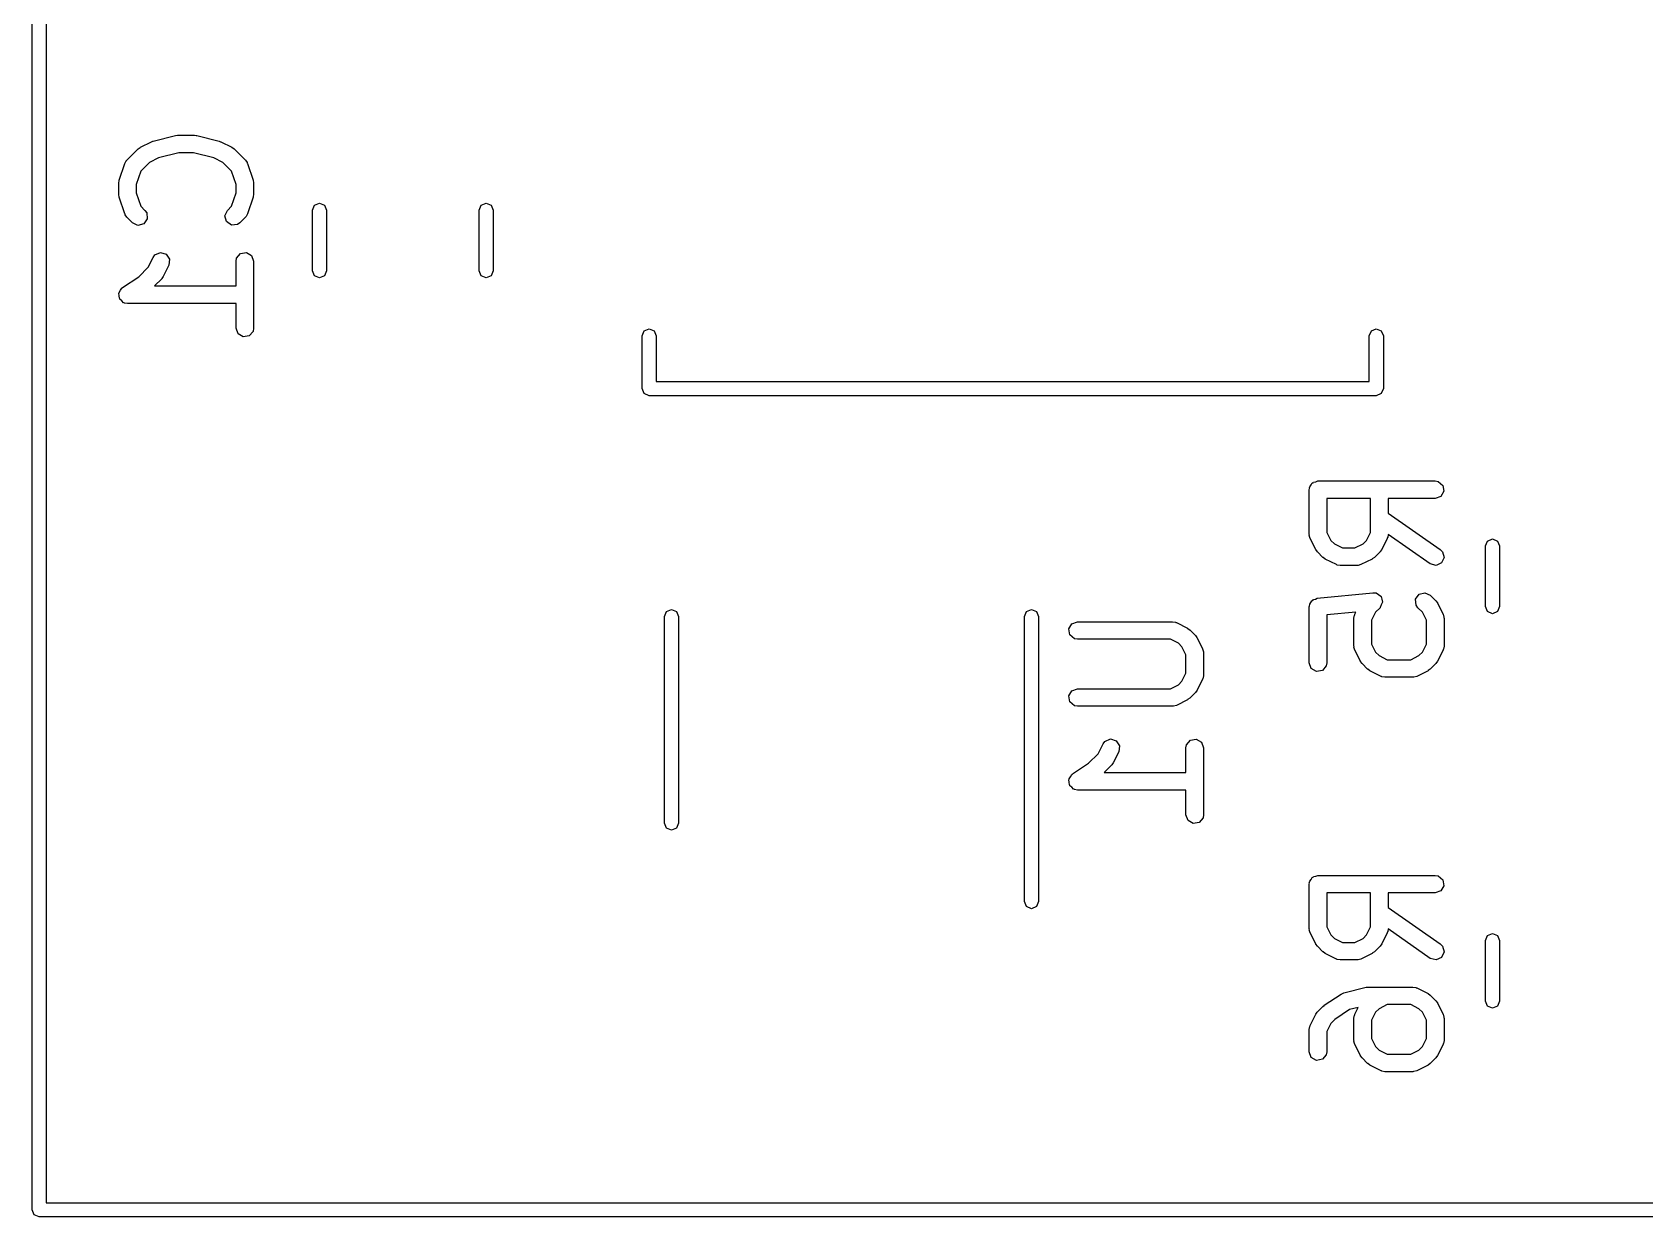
# Model space of a CAD drawing. Extents: x 0.12 to 2.06, y 0.7 to 2.56.
# Drawn here: x 0.651 to 1.192, y 0.911 to 1.309 of the extents above; entities that cross this region are included whole.
import ezdxf

# ---------------------------------------------------------------- set-up
doc = ezdxf.new("R2010")
doc.units = 0
doc.header["$MEASUREMENT"] = 0
doc.layers.add('BLACK', color=7, linetype='CONTINUOUS')

msp = doc.modelspace()

# ---------------------------------------------------------------- linework, layer by layer
at = {"layer": 'BLACK', "linetype": 'CONTINUOUS'}
for p, q in [((0.651181, 0.913386), (0.651181, 1.46063)), ((0.655906, 1.45827), (0.655906, 0.915748)), ((0.691706, 1.272), (0.691822, 1.27208)), ((0.691822, 1.27208), (0.699321, 1.27396)), ((0.699321, 1.27396), (0.699909, 1.274)), ((0.699909, 1.274), (0.700037, 1.27404)), ((0.700037, 1.27404), (0.705662, 1.27404)), ((0.705662, 1.27404), (0.706242, 1.27394)), ((0.706242, 1.27394), (0.706378, 1.27396)), ((0.706378, 1.27396), (0.713877, 1.27208)), ((0.713877, 1.27208), (0.714342, 1.27187)), ((0.682951, 1.26568), (0.686701, 1.26943)), ((0.686701, 1.26943), (0.687424, 1.26994)), ((0.687424, 1.26994), (0.687468, 1.26998)), ((0.687468, 1.26998), (0.691218, 1.27186)), ((0.691218, 1.27186), (0.691706, 1.272)), ((0.700401, 1.26814), (0.693569, 1.26643)), ((0.705298, 1.26814), (0.700401, 1.26814)), ((0.71213, 1.26643), (0.705298, 1.26814)), ((0.714342, 1.27187), (0.714481, 1.27186)), ((0.714481, 1.27186), (0.718231, 1.26998)), ((0.718231, 1.26998), (0.71894, 1.26946)), ((0.71894, 1.26946), (0.718998, 1.26943)), ((0.718998, 1.26943), (0.722748, 1.26568)), ((0.680363, 1.2589), (0.682238, 1.26453)), ((0.682238, 1.26453), (0.682726, 1.26543)), ((0.682726, 1.26543), (0.682877, 1.26552)), ((0.682877, 1.26552), (0.682951, 1.26568)), ((0.68762, 1.262), (0.686117, 1.25749)), ((0.690538, 1.26491), (0.68762, 1.262)), ((0.693569, 1.26643), (0.690538, 1.26491)), ((0.715161, 1.26491), (0.71213, 1.26643)), ((0.718079, 1.262), (0.715161, 1.26491)), ((0.719582, 1.25749), (0.718079, 1.262)), ((0.722748, 1.26568), (0.723336, 1.26484)), ((0.723336, 1.26484), (0.723351, 1.26466)), ((0.723351, 1.26466), (0.723461, 1.26453)), ((0.723461, 1.26453), (0.725336, 1.2589)), ((0.680212, 1.25797), (0.680365, 1.25884)), ((0.680212, 1.25422), (0.680212, 1.25797)), ((0.680365, 1.25884), (0.680363, 1.2589)), ((0.686117, 1.25749), (0.686117, 1.2547)), ((0.719582, 1.2547), (0.719582, 1.25749)), ((0.725336, 1.2589), (0.725465, 1.25803)), ((0.725465, 1.25803), (0.725487, 1.25797)), ((0.725487, 1.25797), (0.725487, 1.25422)), ((0.680234, 1.25416), (0.680212, 1.25422)), ((0.680363, 1.25328), (0.680234, 1.25416)), ((0.682238, 1.24766), (0.680363, 1.25328)), ((0.686117, 1.2547), (0.68762, 1.25019)), ((0.718079, 1.25019), (0.719582, 1.2547)), ((0.725336, 1.25328), (0.723461, 1.24766)), ((0.725487, 1.25422), (0.725334, 1.25335)), ((0.725334, 1.25335), (0.725336, 1.25328)), ((0.745276, 1.24886), (0.745967, 1.25053)), ((0.745967, 1.25053), (0.747638, 1.25122)), ((0.747638, 1.25122), (0.749308, 1.25053)), ((0.749308, 1.25053), (0.75, 1.24886)), ((0.801181, 1.24886), (0.801873, 1.25053)), ((0.801873, 1.25053), (0.803543, 1.25122)), ((0.803543, 1.25122), (0.805214, 1.25053)), ((0.805214, 1.25053), (0.805906, 1.24886)), ((0.682348, 1.24752), (0.682238, 1.24766)), ((0.682363, 1.24735), (0.682348, 1.24752)), ((0.682951, 1.24651), (0.682363, 1.24735)), ((0.684826, 1.24463), (0.682951, 1.24651)), ((0.68762, 1.25019), (0.689002, 1.24881)), ((0.689766, 1.24595), (0.688608, 1.2443)), ((0.689002, 1.24881), (0.68959, 1.24797)), ((0.68959, 1.24797), (0.689766, 1.24595)), ((0.715844, 1.24698), (0.716697, 1.24881)), ((0.716366, 1.24503), (0.715844, 1.24698)), ((0.718021, 1.24387), (0.716366, 1.24503)), ((0.716697, 1.24881), (0.718079, 1.25019)), ((0.722748, 1.24651), (0.720873, 1.24463)), ((0.722822, 1.24667), (0.722748, 1.24651)), ((0.722973, 1.24676), (0.722822, 1.24667)), ((0.723461, 1.24766), (0.722973, 1.24676)), ((0.745276, 1.2285), (0.745276, 1.24886)), ((0.75, 1.24886), (0.75, 1.2285)), ((0.801181, 1.2285), (0.801181, 1.24886)), ((0.805906, 1.24886), (0.805906, 1.2285)), ((0.686657, 1.24378), (0.684826, 1.24463)), ((0.688608, 1.2443), (0.686657, 1.24378)), ((0.720033, 1.24404), (0.718021, 1.24387)), ((0.720873, 1.24463), (0.720033, 1.24404)), ((0.692383, 1.23387), (0.694236, 1.23467)), ((0.694236, 1.23467), (0.696172, 1.23409)), ((0.71976, 1.23273), (0.721058, 1.23428)), ((0.721058, 1.23428), (0.723047, 1.23463)), ((0.723047, 1.23463), (0.724797, 1.23362)), ((0.686908, 1.22652), (0.690112, 1.22972)), ((0.690112, 1.22972), (0.691772, 1.23304)), ((0.691772, 1.23304), (0.692383, 1.23387)), ((0.697054, 1.2304), (0.695179, 1.22665)), ((0.696172, 1.23409), (0.697285, 1.23241)), ((0.697285, 1.23241), (0.697054, 1.2304)), ((0.719582, 1.23172), (0.71976, 1.23273)), ((0.719582, 1.22343), (0.719582, 1.23172)), ((0.724797, 1.23362), (0.725487, 1.23172)), ((0.725487, 1.23172), (0.725487, 1.20922)), ((0.681527, 1.22293), (0.686908, 1.22652)), ((0.694626, 1.22588), (0.692168, 1.22343)), ((0.692168, 1.22343), (0.719582, 1.22343)), ((0.694654, 1.22594), (0.694626, 1.22588)), ((0.695179, 1.22665), (0.694654, 1.22594)), ((0.745967, 1.22683), (0.745276, 1.2285)), ((0.747638, 1.22614), (0.745967, 1.22683)), ((0.749308, 1.22683), (0.747638, 1.22614)), ((0.75, 1.2285), (0.749308, 1.22683)), ((0.801873, 1.22683), (0.801181, 1.2285)), ((0.803543, 1.22614), (0.801873, 1.22683)), ((0.805214, 1.22683), (0.803543, 1.22614)), ((0.805906, 1.2285), (0.805214, 1.22683)), ((0.680257, 1.22099), (0.680342, 1.22113)), ((0.680405, 1.22014), (0.680257, 1.22099)), ((0.680331, 1.2213), (0.680838, 1.22199)), ((0.680342, 1.22113), (0.680331, 1.2213)), ((0.680461, 1.21929), (0.680405, 1.22014)), ((0.680578, 1.21916), (0.680461, 1.21929)), ((0.680607, 1.219), (0.680578, 1.21916)), ((0.681264, 1.21845), (0.680607, 1.219)), ((0.680838, 1.22199), (0.681267, 1.22273)), ((0.681856, 1.21783), (0.681264, 1.21845)), ((0.681267, 1.22273), (0.681426, 1.22279)), ((0.681426, 1.22279), (0.681527, 1.22293)), ((0.682025, 1.21781), (0.681856, 1.21783)), ((0.682155, 1.2177), (0.682025, 1.21781)), ((0.683165, 1.21752), (0.682155, 1.2177)), ((0.719582, 1.21752), (0.683165, 1.21752)), ((0.719582, 1.20922), (0.719582, 1.21752)), ((0.720273, 1.20733), (0.719582, 1.20922)), ((0.722022, 1.20632), (0.720273, 1.20733)), ((0.725309, 1.20821), (0.724011, 1.20667)), ((0.725487, 1.20922), (0.725309, 1.20821)), ((0.855906, 1.20669), (0.856597, 1.20836)), ((0.856597, 1.20836), (0.858268, 1.20906)), ((0.858268, 1.20906), (0.859938, 1.20836)), ((0.859938, 1.20836), (0.86063, 1.20669)), ((1.1, 1.20669), (1.10069, 1.20836)), ((1.10069, 1.20836), (1.10236, 1.20906)), ((1.10236, 1.20906), (1.10403, 1.20836)), ((1.10403, 1.20836), (1.10472, 1.20669)), ((0.724011, 1.20667), (0.722022, 1.20632)), ((0.855906, 1.18898), (0.855906, 1.20669)), ((0.86063, 1.20669), (0.86063, 1.19134)), ((1.1, 1.19134), (1.1, 1.20669)), ((1.10472, 1.20669), (1.10472, 1.18898)), ((0.86063, 1.19134), (1.1, 1.19134)), ((0.856597, 1.18731), (0.855906, 1.18898)), ((0.858268, 1.18661), (0.856597, 1.18731)), ((1.10236, 1.18661), (0.858268, 1.18661)), ((1.10403, 1.18731), (1.10236, 1.18661)), ((1.10472, 1.18898), (1.10403, 1.18731)), ((1.07982, 1.15504), (1.07989, 1.15543)), ((1.07982, 1.14004), (1.07982, 1.15504)), ((1.07986, 1.15556), (1.07993, 1.15567)), ((1.07989, 1.15543), (1.07986, 1.15556)), ((1.07993, 1.15567), (1.08, 1.15605)), ((1.08, 1.15605), (1.08049, 1.15664)), ((1.08049, 1.15664), (1.08087, 1.15731)), ((1.08087, 1.15731), (1.08112, 1.1574)), ((1.08112, 1.1574), (1.08129, 1.1576)), ((1.08129, 1.1576), (1.08205, 1.15773)), ((1.08205, 1.15773), (1.08277, 1.158)), ((1.08277, 1.158), (1.12214, 1.158)), ((1.12214, 1.158), (1.12315, 1.15782)), ((1.12315, 1.15782), (1.1247, 1.15652)), ((1.12505, 1.15453), (1.12404, 1.15278)), ((1.1247, 1.15652), (1.12505, 1.15453)), ((1.08572, 1.15209), (1.08572, 1.14074)), ((1.10044, 1.15209), (1.08572, 1.15209)), ((1.10044, 1.14074), (1.10044, 1.15209)), ((1.12214, 1.15209), (1.10635, 1.15209)), ((1.10635, 1.15209), (1.10635, 1.14721)), ((1.12404, 1.15278), (1.12214, 1.15209)), ((1.10635, 1.14721), (1.12383, 1.13496)), ((1.07988, 1.13988), (1.07982, 1.14004)), ((1.07984, 1.13971), (1.07988, 1.13988)), ((1.08013, 1.13872), (1.07984, 1.13971)), ((1.082, 1.13497), (1.08013, 1.13872)), ((1.08572, 1.14074), (1.08707, 1.13804)), ((1.08707, 1.13804), (1.08827, 1.13685)), ((1.08827, 1.13685), (1.09097, 1.1355)), ((1.0952, 1.1355), (1.09789, 1.13685)), ((1.09789, 1.13685), (1.09909, 1.13804)), ((1.09909, 1.13804), (1.10044, 1.14074)), ((1.10603, 1.13872), (1.10416, 1.13497)), ((1.10605, 1.1389), (1.10603, 1.13872)), ((1.10617, 1.13904), (1.10605, 1.1389)), ((1.10634, 1.14), (1.10617, 1.13904)), ((1.12045, 1.13013), (1.10634, 1.14)), ((1.13898, 1.13616), (1.13967, 1.13783)), ((1.13967, 1.13783), (1.14134, 1.13853)), ((1.14134, 1.13853), (1.14301, 1.13783)), ((1.14301, 1.13783), (1.1437, 1.13616)), ((1.08205, 1.13493), (1.082, 1.13497)), ((1.08256, 1.13421), (1.08205, 1.13493)), ((1.08443, 1.13233), (1.08256, 1.13421)), ((1.08449, 1.13231), (1.08443, 1.13233)), ((1.0852, 1.13178), (1.08449, 1.13231)), ((1.08895, 1.1299), (1.0852, 1.13178)), ((1.09097, 1.1355), (1.0952, 1.1355)), ((1.10096, 1.13178), (1.09721, 1.1299)), ((1.10101, 1.13183), (1.10096, 1.13178)), ((1.10173, 1.13233), (1.10101, 1.13183)), ((1.10361, 1.13421), (1.10173, 1.13233)), ((1.10363, 1.13427), (1.10361, 1.13421)), ((1.10416, 1.13497), (1.10363, 1.13427)), ((1.12383, 1.13496), (1.12456, 1.13424)), ((1.12508, 1.13229), (1.12423, 1.13046)), ((1.12456, 1.13424), (1.12508, 1.13229)), ((1.13898, 1.1158), (1.13898, 1.13616)), ((1.1437, 1.13616), (1.1437, 1.1158)), ((1.08912, 1.12988), (1.08895, 1.1299)), ((1.08926, 1.12977), (1.08912, 1.12988)), ((1.09027, 1.12959), (1.08926, 1.12977)), ((1.09589, 1.12959), (1.09027, 1.12959)), ((1.09606, 1.12965), (1.09589, 1.12959)), ((1.09623, 1.12961), (1.09606, 1.12965)), ((1.09721, 1.1299), (1.09623, 1.12961)), ((1.1224, 1.1296), (1.12045, 1.13013)), ((1.12423, 1.13046), (1.1224, 1.1296)), ((1.08248, 1.11861), (1.10122, 1.12049)), ((1.10122, 1.12049), (1.10225, 1.12041)), ((1.1167, 1.11997), (1.11865, 1.12049)), ((1.11865, 1.12049), (1.12048, 1.11964)), ((1.07982, 1.11567), (1.07985, 1.11583)), ((1.07982, 1.09693), (1.07982, 1.11567)), ((1.07983, 1.11589), (1.07988, 1.11601)), ((1.07985, 1.11583), (1.07983, 1.11589)), ((1.07988, 1.11601), (1.08, 1.11668)), ((1.08, 1.11668), (1.0804, 1.11716)), ((1.0804, 1.11716), (1.08066, 1.11773)), ((1.08066, 1.11773), (1.08103, 1.11791)), ((1.08103, 1.11791), (1.08129, 1.11823)), ((1.08129, 1.11823), (1.08191, 1.11834)), ((1.08191, 1.11834), (1.08248, 1.11861)), ((1.10361, 1.11546), (1.10207, 1.11392)), ((1.10225, 1.12041), (1.10226, 1.1204)), ((1.10226, 1.1204), (1.10228, 1.1204)), ((1.10228, 1.1204), (1.10309, 1.11983)), ((1.10309, 1.11983), (1.10392, 1.11927)), ((1.10363, 1.11549), (1.10361, 1.11548)), ((1.10361, 1.11548), (1.10361, 1.11546)), ((1.10404, 1.11639), (1.10363, 1.11549)), ((1.10392, 1.11927), (1.10392, 1.11925)), ((1.10392, 1.11925), (1.10394, 1.11924)), ((1.10394, 1.11924), (1.10419, 1.11828)), ((1.10446, 1.11729), (1.10404, 1.11639)), ((1.10419, 1.11828), (1.10446, 1.11733)), ((1.10446, 1.11733), (1.10445, 1.11731)), ((1.10445, 1.11731), (1.10446, 1.11729)), ((1.11554, 1.11831), (1.1167, 1.11997)), ((1.11572, 1.1163), (1.11554, 1.11831)), ((1.1163, 1.11546), (1.11572, 1.1163)), ((1.11784, 1.11392), (1.1163, 1.11546)), ((1.12048, 1.11964), (1.12235, 1.11776)), ((1.12235, 1.11776), (1.12286, 1.11704)), ((1.12286, 1.11704), (1.12291, 1.11699)), ((1.12291, 1.11699), (1.12478, 1.11324)), ((1.13967, 1.11413), (1.13898, 1.1158)), ((1.1437, 1.1158), (1.14301, 1.11413)), ((0.863372, 1.11245), (0.864064, 1.11413)), ((0.863372, 1.04316), (0.863372, 1.11245)), ((0.864064, 1.11413), (0.865735, 1.11482)), ((0.865735, 1.11482), (0.867405, 1.11413)), ((0.867405, 1.11413), (0.868097, 1.11245)), ((0.868097, 1.11245), (0.868097, 1.04316)), ((0.984239, 1.11245), (0.98493, 1.11413)), ((0.984239, 1.01679), (0.984239, 1.11245)), ((0.98493, 1.11413), (0.986601, 1.11482)), ((0.986601, 1.11482), (0.988271, 1.11413)), ((0.988271, 1.11413), (0.988963, 1.11245)), ((0.988963, 1.11245), (0.988963, 1.01679)), ((0.999141, 1.10832), (1.00015, 1.11007)), ((1.00015, 1.11007), (1.00205, 1.11076)), ((1.00205, 1.11076), (1.03392, 1.11076)), ((1.03392, 1.11076), (1.03493, 1.11058)), ((1.03493, 1.11058), (1.03506, 1.11047)), ((1.03506, 1.11047), (1.03524, 1.11045)), ((1.03524, 1.11045), (1.03899, 1.10857)), ((1.09549, 1.11398), (1.08572, 1.113)), ((1.08572, 1.113), (1.08572, 1.09693)), ((1.09482, 1.11192), (1.09499, 1.11293)), ((1.09482, 1.10255), (1.09482, 1.11192)), ((1.09499, 1.11293), (1.09511, 1.11307)), ((1.09511, 1.11307), (1.09513, 1.11324)), ((1.09513, 1.11324), (1.09549, 1.11398)), ((1.10207, 1.11392), (1.10072, 1.11123)), ((1.10072, 1.11123), (1.10072, 1.10325)), ((1.11919, 1.11123), (1.11784, 1.11392)), ((1.11919, 1.10325), (1.11919, 1.11123)), ((1.12478, 1.11324), (1.12507, 1.11226)), ((1.12507, 1.11226), (1.12503, 1.11209)), ((1.12503, 1.11209), (1.12509, 1.11192)), ((1.12509, 1.11192), (1.12509, 1.10255)), ((1.14134, 1.11344), (1.13967, 1.11413)), ((1.14301, 1.11413), (1.14134, 1.11344)), ((0.999492, 1.10633), (0.999141, 1.10832)), ((1.00104, 1.10503), (0.999492, 1.10633)), ((1.00205, 1.10485), (1.00104, 1.10503)), ((1.03322, 1.10485), (1.00205, 1.10485)), ((1.03592, 1.1035), (1.03322, 1.10485)), ((1.03899, 1.10857), (1.0397, 1.10805)), ((1.0397, 1.10805), (1.03976, 1.10802)), ((1.03976, 1.10802), (1.04163, 1.10614)), ((1.04163, 1.10614), (1.04214, 1.10542)), ((1.04214, 1.10542), (1.04219, 1.10538)), ((1.04219, 1.10538), (1.04406, 1.10163)), ((1.03712, 1.10231), (1.03592, 1.1035)), ((1.03847, 1.09961), (1.03712, 1.10231)), ((1.03847, 1.0935), (1.03847, 1.09961)), ((1.04406, 1.10163), (1.04435, 1.10064)), ((1.04435, 1.10064), (1.04431, 1.10047)), ((1.04431, 1.10047), (1.04437, 1.10031)), ((1.04437, 1.10031), (1.04437, 1.09281)), ((1.09488, 1.10238), (1.09482, 1.10255)), ((1.09484, 1.10221), (1.09488, 1.10238)), ((1.09513, 1.10123), (1.09484, 1.10221)), ((1.097, 1.09748), (1.09513, 1.10123)), ((1.10072, 1.10325), (1.10207, 1.10055)), ((1.10207, 1.10055), (1.10327, 1.09935)), ((1.10327, 1.09935), (1.10597, 1.098)), ((1.11394, 1.098), (1.11664, 1.09935)), ((1.11664, 1.09935), (1.11784, 1.10055)), ((1.11784, 1.10055), (1.11919, 1.10325)), ((1.12478, 1.10123), (1.12291, 1.09748)), ((1.1248, 1.1014), (1.12478, 1.10123)), ((1.12492, 1.10154), (1.1248, 1.1014)), ((1.12509, 1.10255), (1.12492, 1.10154)), ((1.03712, 1.09081), (1.03847, 1.0935)), ((1.08051, 1.09503), (1.07982, 1.09693)), ((1.08226, 1.09402), (1.08051, 1.09503)), ((1.08425, 1.09437), (1.08226, 1.09402)), ((1.08555, 1.09592), (1.08425, 1.09437)), ((1.08572, 1.09693), (1.08555, 1.09592)), ((1.09705, 1.09744), (1.097, 1.09748)), ((1.09756, 1.09671), (1.09705, 1.09744)), ((1.09943, 1.09484), (1.09756, 1.09671)), ((1.09949, 1.09481), (1.09943, 1.09484)), ((1.1002, 1.09428), (1.09949, 1.09481)), ((1.10395, 1.09241), (1.1002, 1.09428)), ((1.10597, 1.098), (1.11394, 1.098)), ((1.11971, 1.09428), (1.11596, 1.09241)), ((1.11976, 1.09433), (1.11971, 1.09428)), ((1.12048, 1.09484), (1.11976, 1.09433)), ((1.12235, 1.09671), (1.12048, 1.09484)), ((1.12238, 1.09677), (1.12235, 1.09671)), ((1.12291, 1.09748), (1.12238, 1.09677)), ((1.00015, 1.08757), (1.00205, 1.08826)), ((1.00205, 1.08826), (1.03322, 1.08826)), ((1.03322, 1.08826), (1.03592, 1.08961)), ((1.03592, 1.08961), (1.03712, 1.09081)), ((1.04406, 1.09149), (1.04219, 1.08774)), ((1.04408, 1.09166), (1.04406, 1.09149)), ((1.04419, 1.0918), (1.04408, 1.09166)), ((1.04437, 1.09281), (1.04419, 1.0918)), ((1.10412, 1.09239), (1.10395, 1.09241)), ((1.10426, 1.09228), (1.10412, 1.09239)), ((1.10527, 1.0921), (1.10426, 1.09228)), ((1.11464, 1.0921), (1.10527, 1.0921)), ((1.11481, 1.09216), (1.11464, 1.0921)), ((1.11498, 1.09212), (1.11481, 1.09216)), ((1.11596, 1.09241), (1.11498, 1.09212)), ((0.999141, 1.08582), (1.00015, 1.08757)), ((0.999492, 1.08383), (0.999141, 1.08582)), ((1.00104, 1.08253), (0.999492, 1.08383)), ((1.03524, 1.08267), (1.03426, 1.08237)), ((1.03899, 1.08454), (1.03524, 1.08267)), ((1.03903, 1.08459), (1.03899, 1.08454)), ((1.03976, 1.0851), (1.03903, 1.08459)), ((1.04163, 1.08697), (1.03976, 1.0851)), ((1.04166, 1.08703), (1.04163, 1.08697)), ((1.04219, 1.08774), (1.04166, 1.08703)), ((1.00205, 1.08236), (1.00104, 1.08253)), ((1.03392, 1.08236), (1.00205, 1.08236)), ((1.03409, 1.08242), (1.03392, 1.08236)), ((1.03426, 1.08237), (1.03409, 1.08242)), ((1.00579, 1.06323), (1.009, 1.06643)), ((1.009, 1.06643), (1.01066, 1.06976)), ((1.01066, 1.06976), (1.01127, 1.07058)), ((1.01127, 1.07058), (1.01312, 1.07138)), ((1.01312, 1.07138), (1.01506, 1.07081)), ((1.01594, 1.06711), (1.01406, 1.06337)), ((1.01506, 1.07081), (1.01617, 1.06912)), ((1.01617, 1.06912), (1.01594, 1.06711)), ((1.03847, 1.06844), (1.03864, 1.06945)), ((1.03847, 1.06014), (1.03847, 1.06844)), ((1.03864, 1.06945), (1.03994, 1.07099)), ((1.03994, 1.07099), (1.04193, 1.07134)), ((1.04193, 1.07134), (1.04368, 1.07033)), ((1.04368, 1.07033), (1.04437, 1.06844)), ((1.04437, 1.06844), (1.04437, 1.04594)), ((1.00041, 1.05964), (1.00579, 1.06323)), ((1.01351, 1.0626), (1.01105, 1.06014)), ((1.01354, 1.06266), (1.01351, 1.0626)), ((1.01406, 1.06337), (1.01354, 1.06266)), ((0.999141, 1.0577), (0.999226, 1.05785)), ((0.99929, 1.05686), (0.999141, 1.0577)), ((0.999215, 1.05802), (0.999722, 1.05871)), ((0.999226, 1.05785), (0.999215, 1.05802)), ((0.999345, 1.056), (0.99929, 1.05686)), ((0.999462, 1.05588), (0.999345, 1.056)), ((0.999492, 1.05571), (0.999462, 1.05588)), ((1.00015, 1.05516), (0.999492, 1.05571)), ((0.999722, 1.05871), (1.00015, 1.05945)), ((1.00015, 1.05945), (1.00031, 1.05951)), ((1.00031, 1.05951), (1.00041, 1.05964)), ((1.01105, 1.06014), (1.03847, 1.06014)), ((1.00074, 1.05454), (1.00015, 1.05516)), ((1.00091, 1.05452), (1.00074, 1.05454)), ((1.00104, 1.05441), (1.00091, 1.05452)), ((1.00205, 1.05423), (1.00104, 1.05441)), ((1.03847, 1.05423), (1.00205, 1.05423)), ((1.03847, 1.04594), (1.03847, 1.05423)), ((1.03916, 1.04404), (1.03847, 1.04594)), ((1.04419, 1.04493), (1.0429, 1.04338)), ((1.04437, 1.04594), (1.04419, 1.04493)), ((0.864064, 1.04149), (0.863372, 1.04316)), ((0.865735, 1.0408), (0.864064, 1.04149)), ((0.867405, 1.04149), (0.865735, 1.0408)), ((0.868097, 1.04316), (0.867405, 1.04149)), ((1.04091, 1.04303), (1.03916, 1.04404)), ((1.0429, 1.04338), (1.04091, 1.04303)), ((1.07982, 1.02266), (1.07989, 1.02304)), ((1.07986, 1.02317), (1.07993, 1.02329)), ((1.07989, 1.02304), (1.07986, 1.02317)), ((1.07993, 1.02329), (1.08, 1.02367)), ((1.08, 1.02367), (1.08049, 1.02426)), ((1.08049, 1.02426), (1.08087, 1.02492)), ((1.08087, 1.02492), (1.08112, 1.02501)), ((1.08112, 1.02501), (1.08129, 1.02522)), ((1.08129, 1.02522), (1.08205, 1.02535)), ((1.08205, 1.02535), (1.08277, 1.02561)), ((1.08277, 1.02561), (1.12214, 1.02561)), ((1.12214, 1.02561), (1.12315, 1.02544)), ((1.12315, 1.02544), (1.1247, 1.02414)), ((1.1247, 1.02414), (1.12505, 1.02215)), ((1.07982, 1.00766), (1.07982, 1.02266)), ((1.08572, 1.01971), (1.08572, 1.00836)), ((1.10044, 1.01971), (1.08572, 1.01971)), ((1.10044, 1.00836), (1.10044, 1.01971)), ((1.12214, 1.01971), (1.10635, 1.01971)), ((1.10635, 1.01971), (1.10635, 1.01482)), ((1.12404, 1.0204), (1.12214, 1.01971)), ((1.12505, 1.02215), (1.12404, 1.0204)), ((0.98493, 1.01512), (0.984239, 1.01679)), ((0.986601, 1.01442), (0.98493, 1.01512)), ((0.988271, 1.01512), (0.986601, 1.01442)), ((0.988963, 1.01679), (0.988271, 1.01512)), ((1.10635, 1.01482), (1.12383, 1.00258)), ((1.07988, 1.0075), (1.07982, 1.00766)), ((1.07984, 1.00733), (1.07988, 1.0075)), ((1.08013, 1.00634), (1.07984, 1.00733)), ((1.08572, 1.00836), (1.08707, 1.00566)), ((1.09909, 1.00566), (1.10044, 1.00836)), ((1.10634, 1.00762), (1.10617, 1.00665)), ((1.12045, 0.997745), (1.10634, 1.00762)), ((1.082, 1.00259), (1.08013, 1.00634)), ((1.08205, 1.00255), (1.082, 1.00259)), ((1.08256, 1.00183), (1.08205, 1.00255)), ((1.08443, 0.999951), (1.08256, 1.00183)), ((1.08707, 1.00566), (1.08827, 1.00447)), ((1.08827, 1.00447), (1.09097, 1.00312)), ((1.09097, 1.00312), (1.0952, 1.00312)), ((1.0952, 1.00312), (1.09789, 1.00447)), ((1.09789, 1.00447), (1.09909, 1.00566)), ((1.10361, 1.00183), (1.10173, 0.999951)), ((1.10363, 1.00188), (1.10361, 1.00183)), ((1.10416, 1.00259), (1.10363, 1.00188)), ((1.10603, 1.00634), (1.10416, 1.00259)), ((1.10605, 1.00652), (1.10603, 1.00634)), ((1.10617, 1.00665), (1.10605, 1.00652)), ((1.12383, 1.00258), (1.12456, 1.00186)), ((1.12456, 1.00186), (1.12508, 0.999907)), ((1.13898, 1.00378), (1.13967, 1.00545)), ((1.13898, 0.983422), (1.13898, 1.00378)), ((1.13967, 1.00545), (1.14134, 1.00614)), ((1.14134, 1.00614), (1.14301, 1.00545)), ((1.14301, 1.00545), (1.1437, 1.00378)), ((1.1437, 1.00378), (1.1437, 0.983422)), ((1.08449, 0.999924), (1.08443, 0.999951)), ((1.0852, 0.999398), (1.08449, 0.999924)), ((1.08895, 0.997523), (1.0852, 0.999398)), ((1.08912, 0.997503), (1.08895, 0.997523)), ((1.08926, 0.997389), (1.08912, 0.997503)), ((1.09027, 0.997211), (1.08926, 0.997389)), ((1.09589, 0.997211), (1.09027, 0.997211)), ((1.09606, 0.997272), (1.09589, 0.997211)), ((1.09623, 0.997231), (1.09606, 0.997272)), ((1.09721, 0.997523), (1.09623, 0.997231)), ((1.10096, 0.999398), (1.09721, 0.997523)), ((1.10101, 0.999445), (1.10096, 0.999398)), ((1.10173, 0.999951), (1.10101, 0.999445)), ((1.1224, 0.997223), (1.12045, 0.997745)), ((1.12423, 0.998076), (1.1224, 0.997223)), ((1.12508, 0.999907), (1.12423, 0.998076)), ((1.08488, 0.981999), (1.09051, 0.985748)), ((1.09051, 0.985748), (1.09141, 0.986146)), ((1.09141, 0.986146), (1.09143, 0.986156)), ((1.09143, 0.986156), (1.09893, 0.988031)), ((1.09893, 0.988031), (1.09952, 0.988072)), ((1.09952, 0.988072), (1.09964, 0.988119)), ((1.09964, 0.988119), (1.11464, 0.988119)), ((1.11464, 0.988119), (1.11565, 0.987941)), ((1.11565, 0.987941), (1.11579, 0.987827)), ((1.11579, 0.987827), (1.11596, 0.987807)), ((1.11596, 0.987807), (1.11971, 0.985932)), ((1.11971, 0.985932), (1.12042, 0.985406)), ((1.12042, 0.985406), (1.12048, 0.985379)), ((1.12048, 0.985379), (1.12235, 0.983504)), ((1.08253, 0.979696), (1.08256, 0.979755)), ((1.08256, 0.979755), (1.08443, 0.98163)), ((1.08443, 0.98163), (1.0848, 0.981888)), ((1.0848, 0.981888), (1.08488, 0.981999)), ((1.09336, 0.980551), (1.0884, 0.977247)), ((1.09627, 0.98128), (1.09336, 0.980551)), ((1.09513, 0.978987), (1.09627, 0.98128)), ((1.10327, 0.980864), (1.10207, 0.979667)), ((1.10597, 0.982213), (1.10327, 0.980864)), ((1.11394, 0.982213), (1.10597, 0.982213)), ((1.11664, 0.980864), (1.11394, 0.982213)), ((1.11784, 0.979667), (1.11664, 0.980864)), ((1.12235, 0.983504), (1.12286, 0.982781)), ((1.12286, 0.982781), (1.12291, 0.982737)), ((1.12291, 0.982737), (1.12478, 0.978987)), ((1.13967, 0.981752), (1.13898, 0.983422)), ((1.14134, 0.98106), (1.13967, 0.981752)), ((1.14301, 0.981752), (1.14134, 0.98106)), ((1.1437, 0.983422), (1.14301, 0.981752)), ((1.07982, 0.973917), (1.08, 0.974927)), ((1.08, 0.974927), (1.08011, 0.975062)), ((1.08011, 0.975062), (1.08013, 0.975238)), ((1.08013, 0.975238), (1.082, 0.978987)), ((1.082, 0.978987), (1.08253, 0.979696)), ((1.08707, 0.975918), (1.08572, 0.97322)), ((1.0884, 0.977247), (1.08707, 0.975918)), ((1.09482, 0.977667), (1.09499, 0.978677)), ((1.09482, 0.970168), (1.09482, 0.977667)), ((1.09499, 0.978677), (1.09511, 0.978812)), ((1.09511, 0.978812), (1.09513, 0.978987)), ((1.10207, 0.979667), (1.10072, 0.97697)), ((1.10072, 0.97697), (1.10072, 0.970865)), ((1.11919, 0.97697), (1.11784, 0.979667)), ((1.11919, 0.970865), (1.11919, 0.97697)), ((1.12478, 0.978987), (1.12507, 0.978004)), ((1.12507, 0.978004), (1.12503, 0.977833)), ((1.12503, 0.977833), (1.12509, 0.977667)), ((1.12509, 0.977667), (1.12509, 0.970168)), ((1.07982, 0.966418), (1.07982, 0.973917)), ((1.08572, 0.97322), (1.08572, 0.966418)), ((1.09488, 0.970002), (1.09482, 0.970168)), ((1.09484, 0.96983), (1.09488, 0.970002)), ((1.09513, 0.968847), (1.09484, 0.96983)), ((1.10072, 0.970865), (1.10207, 0.968167)), ((1.11784, 0.968167), (1.11919, 0.970865)), ((1.1248, 0.969023), (1.12478, 0.968847)), ((1.12492, 0.969158), (1.1248, 0.969023)), ((1.12509, 0.970168), (1.12492, 0.969158)), ((1.08051, 0.96452), (1.07982, 0.966418)), ((1.08226, 0.96351), (1.08051, 0.96452)), ((1.08425, 0.963861), (1.08226, 0.96351)), ((1.08555, 0.965408), (1.08425, 0.963861)), ((1.08572, 0.966418), (1.08555, 0.965408)), ((1.097, 0.965098), (1.09513, 0.968847)), ((1.09705, 0.965053), (1.097, 0.965098)), ((1.09756, 0.96433), (1.09705, 0.965053)), ((1.09943, 0.962456), (1.09756, 0.96433)), ((1.10207, 0.968167), (1.10327, 0.96697)), ((1.10327, 0.96697), (1.10597, 0.965621)), ((1.10597, 0.965621), (1.11394, 0.965621)), ((1.11394, 0.965621), (1.11664, 0.96697)), ((1.11664, 0.96697), (1.11784, 0.968167)), ((1.12235, 0.96433), (1.12048, 0.962456)), ((1.12238, 0.964389), (1.12235, 0.96433)), ((1.12291, 0.965098), (1.12238, 0.964389)), ((1.12478, 0.968847), (1.12291, 0.965098)), ((1.09949, 0.962428), (1.09943, 0.962456)), ((1.1002, 0.961902), (1.09949, 0.962428)), ((1.10395, 0.960028), (1.1002, 0.961902)), ((1.10412, 0.960008), (1.10395, 0.960028)), ((1.10426, 0.959894), (1.10412, 0.960008)), ((1.10527, 0.959716), (1.10426, 0.959894)), ((1.11464, 0.959716), (1.10527, 0.959716)), ((1.11481, 0.959776), (1.11464, 0.959716)), ((1.11498, 0.959735), (1.11481, 0.959776)), ((1.11596, 0.960028), (1.11498, 0.959735)), ((1.11971, 0.961902), (1.11596, 0.960028)), ((1.11976, 0.961949), (1.11971, 0.961902)), ((1.12048, 0.962456), (1.11976, 0.961949)), ((0.655906, 0.915748), (1.59902, 0.915748)), ((0.651873, 0.911716), (0.651181, 0.913386)), ((0.653543, 0.911024), (0.651873, 0.911716)), ((1.60138, 0.911024), (0.653543, 0.911024))]:
    msp.add_line(p, q, dxfattribs=at)

doc.saveas('drawing.dxf')
